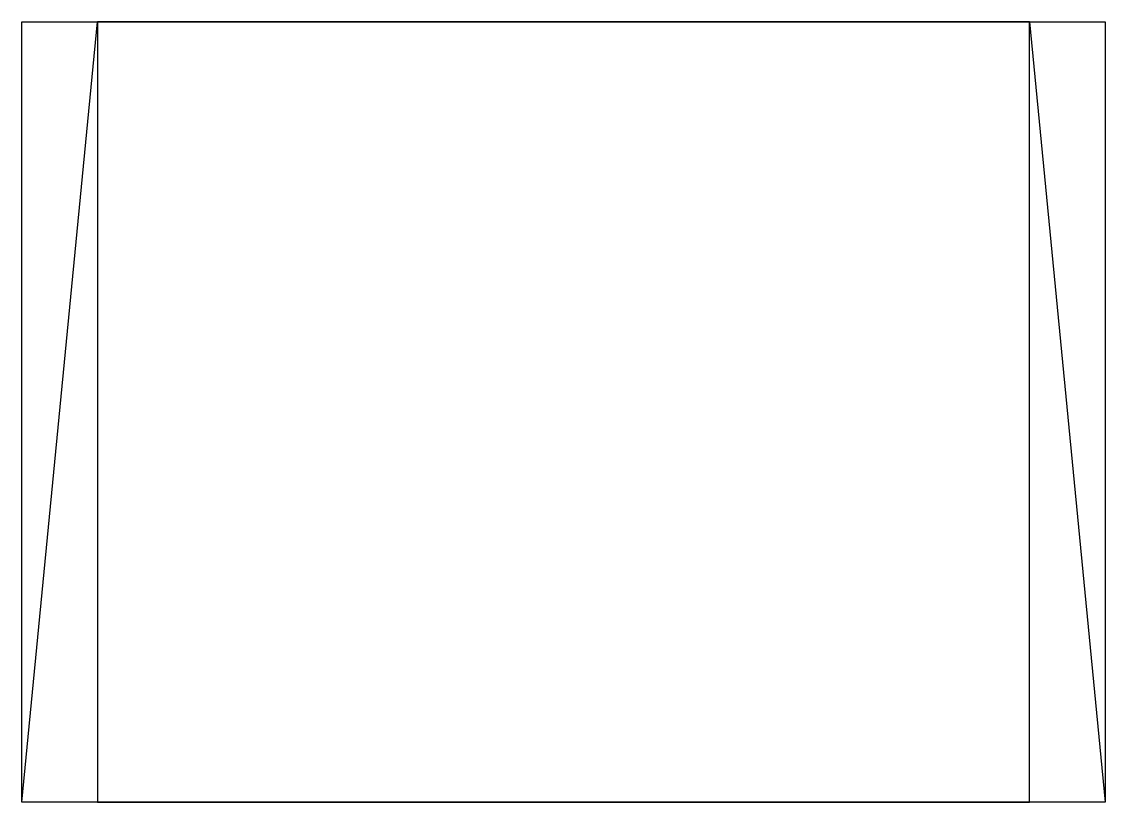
# Model space of a CAD drawing. Header units: millimetres. Extents: x -18 to 232, y 0 to 180.
import ezdxf

# ---------------------------------------------------------------- set-up
doc = ezdxf.new("R2010")
doc.units = ezdxf.units.MM
doc.layers.get('0').update_dxf_attribs({"linetype": 'CONTINUOUS'})

msp = doc.modelspace()

# ---------------------------------------------------------------- linework, layer by layer
for p, q in [((-17.5, 180), (232.5, 180)), ((-17.5, 0), (-17.5, 180)), ((215, 180), (0, 180)), ((232.5, 180), (232.5, 0))]:
    msp.add_line(p, q)
msp.add_lwpolyline([(0, 0), (215, 0), (215, 180), (232.5, 0), (-17.5, 0), (0, 180)], close=True)

doc.saveas('drawing.dxf')
